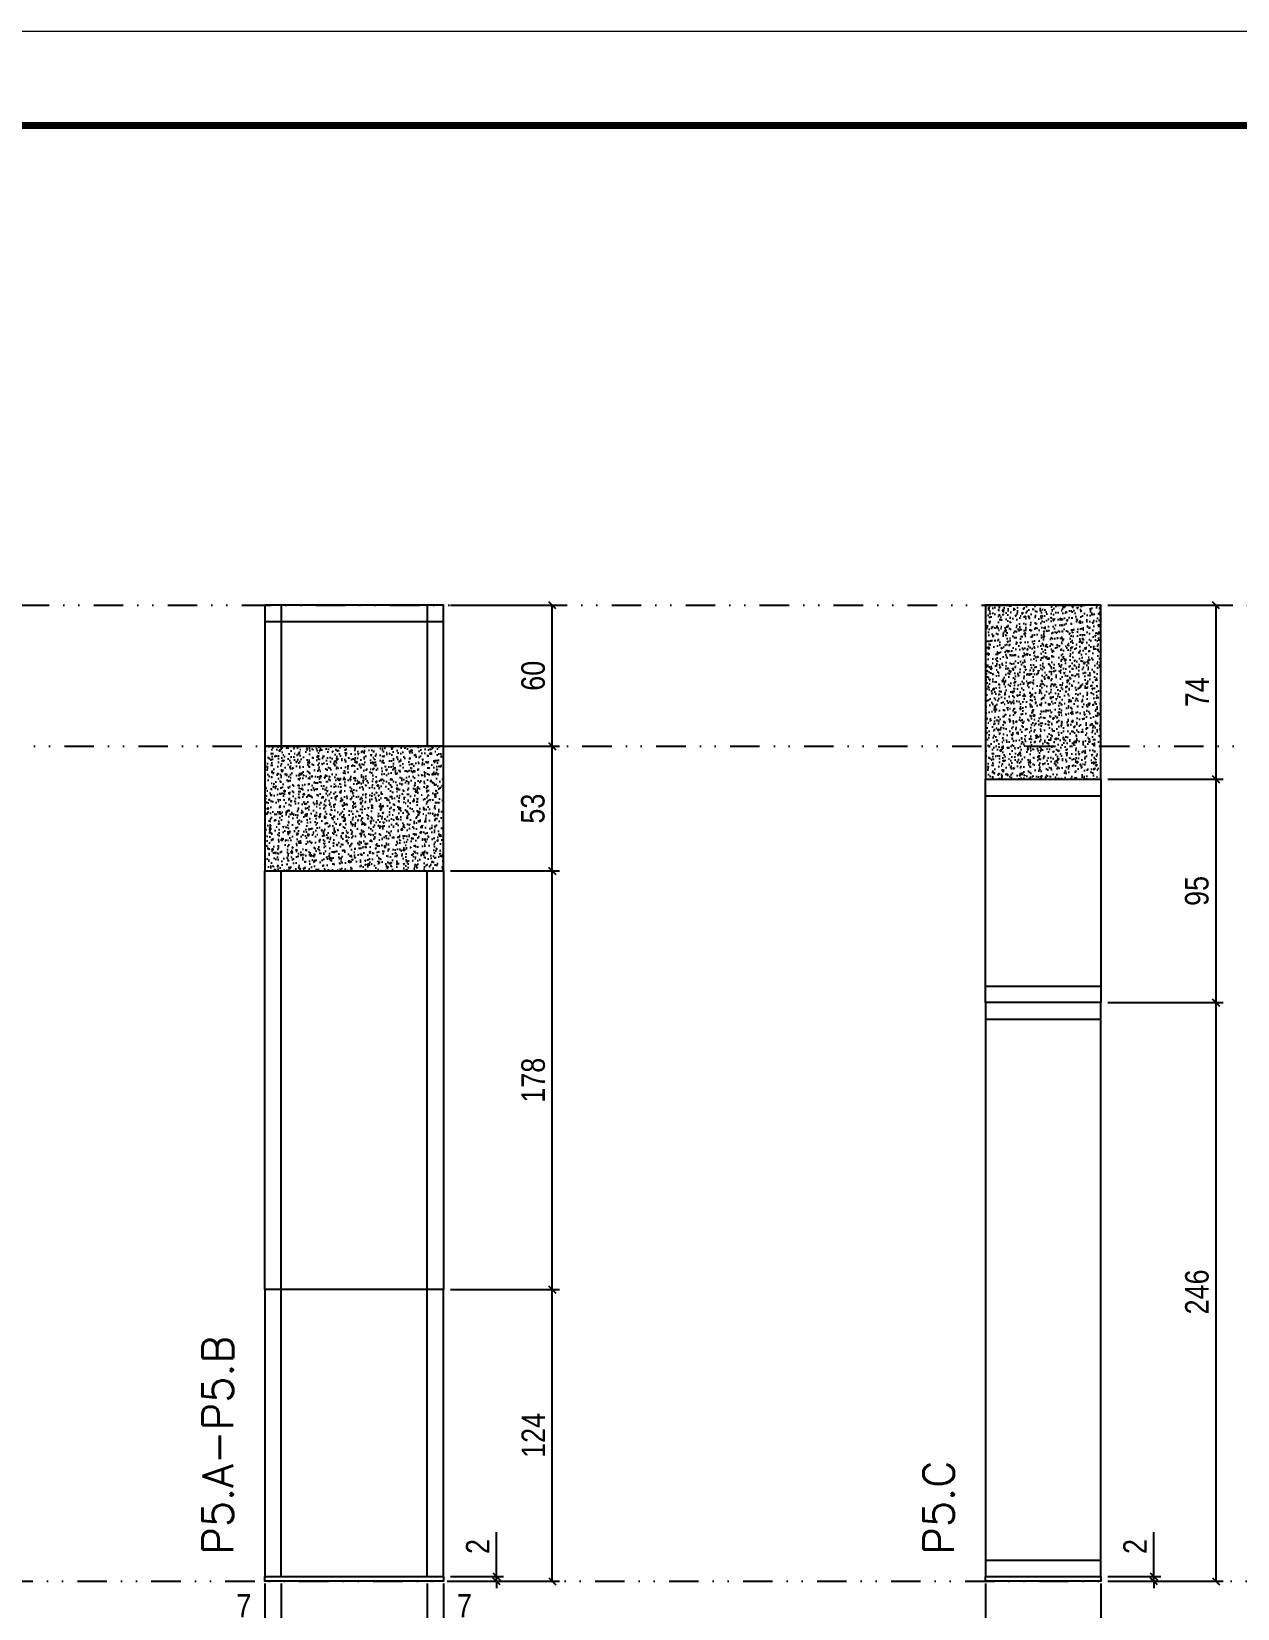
# Model space of a CAD drawing. Extents: x 13770 to 23315, y 867 to 16997.
# Drawn here: x 19631 to 20144, y 13881 to 14551 of the extents above; entities that cross this region are included whole.
import ezdxf

# ---------------------------------------------------------------- set-up
doc = ezdxf.new("R2010")
doc.units = 0
for name, pattern in [('DASHED', [0.75, 0.5, -0.25]), ('DIVIDE2', [0.625, 0.25, -0.125, 0, -0.125, 0, -0.125]), ('HIDDEN', [0.375, 0.25, -0.125])]:
    doc.linetypes.add(name, pattern=pattern)
for name, color, linetype in [('COTA', 241, 'Continuous'), ('Nível', 160, 'Continuous'), ('Painéis', 200, 'Continuous'), ('SARR_2.2x7', 40, 'Continuous'), ('Sarrafo de Pressão', 42, 'HIDDEN')]:
    doc.layers.add(name, color=color, linetype=linetype)
for name, color, linetype, lineweight in [('Folhas', 255, 'Continuous', 9), ('SARRAFO DE PRESSAO', 251, 'DASHED', 9), ('Texto Seção', 7, 'Continuous', 15)]:
    doc.layers.add(name, color=color, linetype=linetype, lineweight=lineweight)
doc.styles.add('COTA TECNICA', font='techl___.ttf', dxfattribs={"height": 10})
doc.styles.add('COTA TECNICA-50', font='techl___.ttf', dxfattribs={"height": 10})
doc.styles.add('REGUA-120', font='ROMANS.shx', dxfattribs={"height": 15})
doc.dimstyles.new('COTA PAINEL-50', dxfattribs={"dimtxt": 10, "dimasz": 3, "dimexe": 3, "dimexo": 3, "dimgap": 3, "dimtad": 1, "dimdec": 1, "dimzin": 12, "dimdsep": 46, "dimtxsty": 'COTA TECNICA-50', "dimblk1": 'OBLIQUE', "dimblk2": 'OBLIQUE', "dimsah": 1, "dimcen": 0.9, "dimclrd": 4, "dimclre": 4, "dimclrt": 240, "dimadec": 1, "dimazin": 3, "dimtfac": 1, "dimtdec": 1, "dimtmove": 0, "dimatfit": 3, "dimfxl": 1, "dimtolj": 1, "dimtzin": 12, "dimarcsym": 0})
doc.dimstyles.new('PAINEL', dxfattribs={"dimtxt": 10, "dimasz": 3, "dimexe": 3, "dimexo": 3, "dimgap": 3, "dimtad": 1, "dimdec": 1, "dimzin": 12, "dimdsep": 46, "dimtxsty": 'COTA TECNICA', "dimblk1": 'OBLIQUE', "dimblk2": 'OBLIQUE', "dimsah": 1, "dimcen": 0.9, "dimclrd": 4, "dimclre": 4, "dimclrt": 240, "dimadec": 1, "dimazin": 3, "dimtfac": 1, "dimtdec": 1, "dimtmove": 0, "dimatfit": 3, "dimfxl": 1, "dimtolj": 1, "dimtzin": 12, "dimarcsym": 0})

# ---------------------------------------------------------------- blocks, each defined once
blk = doc.blocks.new('9999999999')
at = {"layer": 'Folhas'}
blk.add_lwpolyline([(98138.98, 34190.21), (99623.98, 34190.21), (99623.98, 35240.21), (98138.98, 35240.21)], close=True, dxfattribs=at)
at = {"layer": 'Folhas', "color": 30, "const_width": 3}
blk.add_lwpolyline([(98213.98, 34230.21), (99583.98, 34230.21), (99583.98, 35200.21), (98213.98, 35200.21)], close=True, dxfattribs=at)
blk = doc.blocks.new('_Oblique')
at = {"color": 0, "linetype": 'ByBlock', "lineweight": -2}
blk.add_line((-0.5, -0.5), (0.5, 0.5), dxfattribs=at)
blk = doc.blocks.new('*D233')
at = {"layer": 'COTA', "color": 4, "lineweight": -2, "transparency": 16777216}
for p, q in [((19730.36, 13891.45), (19730.36, 13837.28)), ((19806.36, 13891.45), (19806.36, 13837.28)), ((19730.36, 13840.28), (19806.36, 13840.28))]:
    blk.add_line(p, q, dxfattribs=at)
at = {"layer": 'Defpoints', "color": 0, "transparency": 16777216}
for p in [(19730.36, 13894.45), (19806.36, 13894.45), (19806.36, 13840.28)]:
    blk.add_point(p, dxfattribs=at)
at = {"layer": 'COTA', "color": 4, "lineweight": -2, "transparency": 16777216, "xscale": 3, "yscale": 3, "zscale": 3, "rotation": 180}
blk.add_blockref('_Oblique', (19730.36, 13840.28), dxfattribs=at)
at = {"layer": 'COTA', "color": 4, "lineweight": -2, "transparency": 16777216, "xscale": 3, "yscale": 3, "zscale": 3}
blk.add_blockref('_Oblique', (19806.36, 13840.28), dxfattribs=at)
at = {"layer": 'COTA', "color": 240, "transparency": 16777216, "insert": (19768.36, 13848.38), "char_height": 10, "attachment_point": 5, "style": 'COTA TECNICA'}
blk.add_mtext('\\A1;76', dxfattribs=at)
blk = doc.blocks.new('*D234')
at = {"layer": 'COTA', "color": 4, "lineweight": -2, "transparency": 16777216}
for p, q in [((19809.36, 14016.45), (19855.6, 14016.45)), ((19852.6, 13892.45), (19852.6, 14016.45)), ((19809.36, 13892.45), (19855.6, 13892.45))]:
    blk.add_line(p, q, dxfattribs=at)
at = {"layer": 'Defpoints', "color": 0, "transparency": 16777216}
for p in [(19806.36, 14016.45), (19852.6, 14016.45), (19806.36, 13892.45)]:
    blk.add_point(p, dxfattribs=at)
at = {"layer": 'COTA', "color": 4, "lineweight": -2, "transparency": 16777216, "xscale": 3, "yscale": 3, "zscale": 3}
for p, rotation in [((19852.6, 14016.45), 90), ((19852.6, 13892.45), 270)]:
    blk.add_blockref('_Oblique', p, dxfattribs=dict(at, rotation=rotation))
at = {"layer": 'COTA', "color": 240, "transparency": 16777216, "insert": (19844.53, 13954.45), "char_height": 10, "attachment_point": 5, "rotation": 90, "style": 'COTA TECNICA-50'}
blk.add_mtext('\\A1;124', dxfattribs=at)
blk = doc.blocks.new('*D235')
at = {"layer": 'COTA', "color": 4, "lineweight": -2, "transparency": 16777216}
for p, q in [((19828.89, 13894.45), (19828.89, 13913.26)), ((19809.36, 13894.45), (19831.89, 13894.45)), ((19828.89, 13892.45), (19828.89, 13894.45)), ((19809.36, 13892.45), (19831.89, 13892.45)), ((19828.89, 13892.45), (19828.89, 13889.45))]:
    blk.add_line(p, q, dxfattribs=at)
at = {"layer": 'Defpoints', "color": 0, "transparency": 16777216}
for p in [(19806.36, 13894.45), (19806.36, 13892.45), (19828.89, 13892.45)]:
    blk.add_point(p, dxfattribs=at)
at = {"layer": 'COTA', "color": 4, "lineweight": -2, "transparency": 16777216, "xscale": 3, "yscale": 3, "zscale": 3}
for p, rotation in [((19828.89, 13894.45), 270), ((19828.89, 13892.45), 90)]:
    blk.add_blockref('_Oblique', p, dxfattribs=dict(at, rotation=rotation))
at = {"layer": 'COTA', "color": 240, "transparency": 16777216, "insert": (19820.89, 13907.2), "char_height": 10, "attachment_point": 5, "rotation": 90, "style": 'COTA TECNICA-50'}
blk.add_mtext('\\A1;2', dxfattribs=at)
blk = doc.blocks.new('*D244')
at = {"layer": 'COTA', "color": 4, "linetype": 'ByBlock', "lineweight": -2, "transparency": 16777216}
for p, q in [((19809.36, 14194.45), (19855.6, 14194.45)), ((19852.6, 14016.45), (19852.6, 14194.45)), ((19809.36, 14016.45), (19855.6, 14016.45))]:
    blk.add_line(p, q, dxfattribs=at)
at = {"layer": 'Defpoints', "color": 0, "linetype": 'ByBlock', "transparency": 16777216}
for p in [(19806.36, 14194.45), (19852.6, 14194.45), (19806.36, 14016.45)]:
    blk.add_point(p, dxfattribs=at)
at = {"layer": 'COTA', "color": 4, "linetype": 'ByBlock', "lineweight": -2, "transparency": 16777216, "xscale": 3, "yscale": 3, "zscale": 3}
for p, rotation in [((19852.6, 14194.45), 90), ((19852.6, 14016.45), 270)]:
    blk.add_blockref('_Oblique', p, dxfattribs=dict(at, rotation=rotation))
at = {"layer": 'COTA', "color": 240, "linetype": 'ByBlock', "transparency": 16777216, "insert": (19844.51, 14105.45), "char_height": 10, "attachment_point": 5, "rotation": 90, "style": 'COTA TECNICA'}
blk.add_mtext('\\A1;178', dxfattribs=at)
blk = doc.blocks.new('*D236')
at = {"layer": 'COTA', "color": 4, "lineweight": -2, "transparency": 16777216}
for p, q in [((19730.36, 13889.45), (19730.36, 13870.94)), ((19737.36, 13891.45), (19737.36, 13870.94)), ((19730.36, 13873.94), (19715.63, 13873.94)), ((19737.36, 13873.94), (19730.36, 13873.94))]:
    blk.add_line(p, q, dxfattribs=at)
at = {"layer": 'Defpoints', "color": 0, "transparency": 16777216}
for p in [(19737.36, 13894.45), (19730.36, 13892.45), (19730.36, 13873.94)]:
    blk.add_point(p, dxfattribs=at)
at = {"layer": 'COTA', "color": 4, "lineweight": -2, "transparency": 16777216, "xscale": 3, "yscale": 3, "zscale": 3, "rotation": 180}
blk.add_blockref('_Oblique', (19730.36, 13873.94), dxfattribs=at)
at = {"layer": 'COTA', "color": 4, "lineweight": -2, "transparency": 16777216, "xscale": 3, "yscale": 3, "zscale": 3}
blk.add_blockref('_Oblique', (19737.36, 13873.94), dxfattribs=at)
at = {"layer": 'COTA', "color": 240, "transparency": 16777216, "insert": (19721.5, 13882.02), "char_height": 10, "attachment_point": 5, "style": 'COTA TECNICA-50'}
blk.add_mtext('\\A1;7', dxfattribs=at)
blk = doc.blocks.new('*D237')
at = {"layer": 'COTA', "color": 4, "lineweight": -2, "transparency": 16777216}
for p, q in [((19799.36, 13891.45), (19799.36, 13870.94)), ((19806.36, 13889.45), (19806.36, 13870.94)), ((19799.36, 13873.94), (19806.36, 13873.94)), ((19806.36, 13873.94), (19821.09, 13873.94))]:
    blk.add_line(p, q, dxfattribs=at)
at = {"layer": 'Defpoints', "color": 0, "transparency": 16777216}
for p in [(19799.36, 13894.45), (19806.36, 13892.45), (19806.36, 13873.94)]:
    blk.add_point(p, dxfattribs=at)
at = {"layer": 'COTA', "color": 4, "lineweight": -2, "transparency": 16777216, "xscale": 3, "yscale": 3, "zscale": 3, "rotation": 180}
blk.add_blockref('_Oblique', (19799.36, 13873.94), dxfattribs=at)
at = {"layer": 'COTA', "color": 4, "lineweight": -2, "transparency": 16777216, "xscale": 3, "yscale": 3, "zscale": 3}
blk.add_blockref('_Oblique', (19806.36, 13873.94), dxfattribs=at)
at = {"layer": 'COTA', "color": 240, "transparency": 16777216, "insert": (19815.23, 13882.02), "char_height": 10, "attachment_point": 5, "style": 'COTA TECNICA-50'}
blk.add_mtext('\\A1;7', dxfattribs=at)
blk = doc.blocks.new('*D238')
at = {"layer": 'COTA', "color": 4, "lineweight": -2, "transparency": 16777216}
for p, q in [((19809.36, 14247.45), (19855.6, 14247.45)), ((19852.6, 14194.45), (19852.6, 14247.45)), ((19809.36, 14194.45), (19855.6, 14194.45))]:
    blk.add_line(p, q, dxfattribs=at)
at = {"layer": 'Defpoints', "color": 0, "transparency": 16777216}
for p in [(19806.36, 14247.45), (19852.6, 14247.45), (19806.36, 14194.45)]:
    blk.add_point(p, dxfattribs=at)
at = {"layer": 'COTA', "color": 4, "lineweight": -2, "transparency": 16777216, "xscale": 3, "yscale": 3, "zscale": 3}
for p, rotation in [((19852.6, 14247.45), 90), ((19852.6, 14194.45), 270)]:
    blk.add_blockref('_Oblique', p, dxfattribs=dict(at, rotation=rotation))
at = {"layer": 'COTA', "color": 240, "transparency": 16777216, "insert": (19844.38, 14220.95), "char_height": 10, "attachment_point": 5, "rotation": 90, "style": 'COTA TECNICA'}
blk.add_mtext('\\A1;53', dxfattribs=at)
blk = doc.blocks.new('*D239')
at = {"layer": 'COTA', "color": 4, "lineweight": -2, "transparency": 16777216}
for p, q in [((20036.81, 13891.45), (20036.81, 13837.28)), ((20085.81, 13891.45), (20085.81, 13837.28)), ((20036.81, 13840.28), (20085.81, 13840.28))]:
    blk.add_line(p, q, dxfattribs=at)
at = {"layer": 'Defpoints', "color": 0, "transparency": 16777216}
for p in [(20036.81, 13894.45), (20085.81, 13894.45), (20085.81, 13840.28)]:
    blk.add_point(p, dxfattribs=at)
at = {"layer": 'COTA', "color": 4, "lineweight": -2, "transparency": 16777216, "xscale": 3, "yscale": 3, "zscale": 3, "rotation": 180}
blk.add_blockref('_Oblique', (20036.81, 13840.28), dxfattribs=at)
at = {"layer": 'COTA', "color": 4, "lineweight": -2, "transparency": 16777216, "xscale": 3, "yscale": 3, "zscale": 3}
blk.add_blockref('_Oblique', (20085.81, 13840.28), dxfattribs=at)
at = {"layer": 'COTA', "color": 240, "transparency": 16777216, "insert": (20061.31, 13848.38), "char_height": 10, "attachment_point": 5, "style": 'COTA TECNICA'}
blk.add_mtext('\\A1;49', dxfattribs=at)
blk = doc.blocks.new('*D240')
at = {"layer": 'COTA', "color": 4, "lineweight": -2, "transparency": 16777216}
for p, q in [((20108.33, 13894.45), (20108.33, 13913.26)), ((20088.81, 13894.45), (20111.33, 13894.45)), ((20108.33, 13892.45), (20108.33, 13894.45)), ((20088.81, 13892.45), (20111.33, 13892.45)), ((20108.33, 13892.45), (20108.33, 13889.45))]:
    blk.add_line(p, q, dxfattribs=at)
at = {"layer": 'Defpoints', "color": 0, "transparency": 16777216}
for p in [(20085.81, 13894.45), (20085.81, 13892.45), (20108.33, 13892.45)]:
    blk.add_point(p, dxfattribs=at)
at = {"layer": 'COTA', "color": 4, "lineweight": -2, "transparency": 16777216, "xscale": 3, "yscale": 3, "zscale": 3}
for p, rotation in [((20108.33, 13894.45), 270), ((20108.33, 13892.45), 90)]:
    blk.add_blockref('_Oblique', p, dxfattribs=dict(at, rotation=rotation))
at = {"layer": 'COTA', "color": 240, "transparency": 16777216, "insert": (20100.33, 13907.2), "char_height": 10, "attachment_point": 5, "rotation": 90, "style": 'COTA TECNICA-50'}
blk.add_mtext('\\A1;2', dxfattribs=at)
blk = doc.blocks.new('*D241')
at = {"layer": 'COTA', "color": 4, "lineweight": -2, "transparency": 16777216}
for p, q in [((20088.81, 14307.45), (20137.79, 14307.45)), ((20134.79, 14233.45), (20134.79, 14307.45)), ((20088.81, 14233.45), (20137.79, 14233.45))]:
    blk.add_line(p, q, dxfattribs=at)
at = {"layer": 'Defpoints', "color": 0, "transparency": 16777216}
for p in [(20085.81, 14307.45), (20134.79, 14307.45), (20085.81, 14233.45)]:
    blk.add_point(p, dxfattribs=at)
at = {"layer": 'COTA', "color": 4, "lineweight": -2, "transparency": 16777216, "xscale": 3, "yscale": 3, "zscale": 3}
for p, rotation in [((20134.79, 14307.45), 90), ((20134.79, 14233.45), 270)]:
    blk.add_blockref('_Oblique', p, dxfattribs=dict(at, rotation=rotation))
at = {"layer": 'COTA', "color": 240, "transparency": 16777216, "insert": (20126.72, 14270.45), "char_height": 10, "attachment_point": 5, "rotation": 90, "style": 'COTA TECNICA'}
blk.add_mtext('\\A1;74', dxfattribs=at)
blk = doc.blocks.new('*D245')
at = {"layer": 'COTA', "color": 4, "lineweight": -2, "transparency": 16777216}
for p, q in [((20088.81, 14233.45), (20137.79, 14233.45)), ((20134.79, 14138.45), (20134.79, 14233.45)), ((20088.81, 14138.45), (20137.79, 14138.45))]:
    blk.add_line(p, q, dxfattribs=at)
at = {"layer": 'Defpoints', "color": 0, "transparency": 16777216}
for p in [(20085.81, 14233.45), (20134.79, 14233.45), (20085.81, 14138.45)]:
    blk.add_point(p, dxfattribs=at)
at = {"layer": 'COTA', "color": 4, "lineweight": -2, "transparency": 16777216, "xscale": 3, "yscale": 3, "zscale": 3}
for p, rotation in [((20134.79, 14233.45), 90), ((20134.79, 14138.45), 270)]:
    blk.add_blockref('_Oblique', p, dxfattribs=dict(at, rotation=rotation))
at = {"layer": 'COTA', "color": 240, "transparency": 16777216, "insert": (20126.65, 14185.95), "char_height": 10, "attachment_point": 5, "rotation": 90, "style": 'COTA TECNICA'}
blk.add_mtext('\\A1;95', dxfattribs=at)
blk = doc.blocks.new('*D246')
at = {"layer": 'COTA', "color": 4, "lineweight": -2, "transparency": 16777216}
for p, q in [((20088.81, 14138.45), (20137.79, 14138.45)), ((20134.79, 13892.45), (20134.79, 14138.45)), ((20088.81, 13892.45), (20137.79, 13892.45))]:
    blk.add_line(p, q, dxfattribs=at)
at = {"layer": 'Defpoints', "color": 0, "transparency": 16777216}
for p in [(20085.81, 14138.45), (20134.79, 14138.45), (20085.81, 13892.45)]:
    blk.add_point(p, dxfattribs=at)
at = {"layer": 'COTA', "color": 4, "lineweight": -2, "transparency": 16777216, "xscale": 3, "yscale": 3, "zscale": 3}
for p, rotation in [((20134.79, 14138.45), 90), ((20134.79, 13892.45), 270)]:
    blk.add_blockref('_Oblique', p, dxfattribs=dict(at, rotation=rotation))
at = {"layer": 'COTA', "color": 240, "transparency": 16777216, "insert": (20126.69, 14015.45), "char_height": 10, "attachment_point": 5, "rotation": 90, "style": 'COTA TECNICA'}
blk.add_mtext('\\A1;246', dxfattribs=at)
blk = doc.blocks.new('*D247')
at = {"layer": 'COTA', "color": 4, "lineweight": -2, "transparency": 16777216}
for p, q in [((19809.36, 14307.45), (19855.6, 14307.45)), ((19852.6, 14247.45), (19852.6, 14307.45)), ((19809.36, 14247.45), (19855.6, 14247.45))]:
    blk.add_line(p, q, dxfattribs=at)
at = {"layer": 'Defpoints', "color": 0, "transparency": 16777216}
for p in [(19806.36, 14307.45), (19852.6, 14307.45), (19806.36, 14247.45)]:
    blk.add_point(p, dxfattribs=at)
at = {"layer": 'COTA', "color": 4, "lineweight": -2, "transparency": 16777216, "xscale": 3, "yscale": 3, "zscale": 3}
for p, rotation in [((19852.6, 14307.45), 90), ((19852.6, 14247.45), 270)]:
    blk.add_blockref('_Oblique', p, dxfattribs=dict(at, rotation=rotation))
at = {"layer": 'COTA', "color": 240, "transparency": 16777216, "insert": (19844.5, 14277.45), "char_height": 10, "attachment_point": 5, "rotation": 90, "style": 'COTA TECNICA'}
blk.add_mtext('\\A1;60', dxfattribs=at)

msp = doc.modelspace()

# ---------------------------------------------------------------- hatches: boundary and pattern name
at = {"layer": 'COTA'}
h = msp.add_hatch(dxfattribs=at)
h.set_pattern_fill('AR-CONC', color=256, scale=0.03)
h.set_pattern_definition([(50, (583.7044, -1148.575), (5.4655401, -0.4781726), [0.5715, -6.2865]), (355, (583.7044, -1148.575), (-1.0573026, 5.7317054), [0.4572, -5.0292175]), (100.451445, (584.16, -1148.615), (4.4082374, 5.2535326), [0.4857003, -5.3427073]), (46.1842, (583.7044, -1147.051), (8.1323712, -1.2612698), [0.85725, -9.42975]), (96.635558, (584.382, -1147.156), (7.122124, 7.4227837), [0.7285507, -8.0140682]), (351.18415, (583.7044, -1147.051), (7.122124, 7.4227837), [0.685799, -7.543792]), (21, (584.4664, -1147.432), (4.5484317, -3.06795595), [0.5715, -6.2865]), (326, (584.4664, -1147.432), (1.8540609, 5.525639), [0.4572, -5.0292]), (71.451445, (584.8455, -1147.688), (6.4024926, 2.4576831), [0.4857003, -5.3426981]), (37.5, (583.7044, -1148.5751), (0.0926581, 2.53665117), [0, -4.96824, 0, -5.1054, 0, -5.04825]), (7.5, (583.7044, -1148.575), (2.00458988, 3.00541724), [0, -2.91084, 0, -4.85394, 0, -1.92405]), (327.5, (582.0052, -1148.5751), (4.06771786, -0.17186232), [0, -1.905, 0, -5.9436, 0, -7.8867]), (317.5, (581.2432, -1148.575), (4.44387544, 0.76279473), [0, -2.4765, 0, -3.94716, 0, -5.6007])])
h.paths.add_polyline_path([(20085.81, 14233.45), (20085.81, 14307.45), (20036.81, 14307.45), (20036.81, 14233.45)])
h = msp.add_hatch(dxfattribs=at)
h.set_pattern_fill('AR-CONC', color=256, scale=0.03)
h.set_pattern_definition([(50, (277.2587, -1148.575), (5.4655401, -0.4781726), [0.5715, -6.2865]), (355, (277.259, -1148.575), (-1.0573026, 5.7317054), [0.4572, -5.0292175]), (100.451445, (277.714, -1148.615), (4.4082374, 5.2535326), [0.4857003, -5.3427073]), (46.1842, (277.259, -1147.051), (8.1323712, -1.2612698), [0.85725, -9.42975]), (96.635558, (277.9364, -1147.156), (7.122124, 7.4227837), [0.7285507, -8.0140682]), (351.18415, (277.259, -1147.051), (7.122124, 7.4227837), [0.685799, -7.543792]), (21, (278.0207, -1147.432), (4.5484317, -3.06795595), [0.5715, -6.2865]), (326, (278.021, -1147.432), (1.8540609, 5.525639), [0.4572, -5.0292]), (71.451445, (278.4, -1147.688), (6.4024926, 2.4576831), [0.4857003, -5.3426981]), (37.5, (277.2587, -1148.5751), (0.0926581, 2.53665117), [0, -4.96824, 0, -5.1054, 0, -5.04825]), (7.5, (277.2587, -1148.575), (2.00458988, 3.00541724), [0, -2.91084, 0, -4.85394, 0, -1.92405]), (327.5, (275.5595, -1148.5751), (4.06771786, -0.17186232), [0, -1.905, 0, -5.9436, 0, -7.8867]), (317.5, (274.7975, -1148.575), (4.44387544, 0.76279473), [0, -2.4765, 0, -3.94716, 0, -5.6007])])
h.paths.add_polyline_path([(19806.36, 14194.45), (19806.36, 14247.45), (19730.36, 14247.45), (19730.36, 14194.45)])

# ---------------------------------------------------------------- linework, layer by layer
for points in [[(20036.81, 14233.45), (20085.81, 14233.45), (20085.81, 14307.45), (20036.81, 14307.45)], [(19730.36, 14194.45), (19806.36, 14194.45), (19806.36, 14247.45), (19730.36, 14247.45)]]:
    msp.add_lwpolyline(points, close=True, dxfattribs=at)
at = {"layer": 'Nível', "color": 4, "linetype": 'DIVIDE2', "ltscale": 50}
for p, q in [((19154.5, 14307.45), (21112.79, 14307.45)), ((17569.5, 14247.45), (21112.79, 14247.45)), ((13769.54, 13892.45), (21112.79, 13892.45))]:
    msp.add_line(p, q, dxfattribs=at)
at = {"layer": 'Painéis'}
for points in [[(19730.36, 14247.45), (19806.36, 14247.45), (19806.36, 14307.45), (19730.36, 14307.45)], [(20036.81, 14233.45), (20085.81, 14233.45), (20085.81, 14138.45), (20036.81, 14138.45)], [(19730.36, 14194.45), (19806.36, 14194.45), (19806.36, 14016.45), (19730.36, 14016.45)], [(20036.81, 13894.45), (20085.81, 13894.45), (20085.81, 14138.45), (20036.81, 14138.45)], [(19730.36, 13894.45), (19806.36, 13894.45), (19806.36, 14016.45), (19730.36, 14016.45)], [(19730.36, 13894.45), (19806.36, 13894.45), (19806.36, 13892.45), (19730.36, 13892.45)], [(20036.81, 13894.45), (20085.81, 13894.45), (20085.81, 13892.45), (20036.81, 13892.45)]]:
    msp.add_lwpolyline(points, close=True, dxfattribs=at)
at = {"layer": 'SARR_2.2x7', "linetype": 'ByBlock'}
for p, q in [((19730.36, 14300.45), (19806.36, 14300.45)), ((20036.81, 14226.45), (20085.81, 14226.45)), ((20036.81, 14145.45), (20085.81, 14145.45)), ((20036.81, 14131.45), (20085.81, 14131.45)), ((20036.81, 13901.45), (20085.81, 13901.45))]:
    msp.add_line(p, q, dxfattribs=at)
at = {"layer": 'Sarrafo de Pressão'}
for p, q in [((19737.36, 14307.45), (19737.36, 14247.45)), ((19799.36, 14307.45), (19799.36, 14247.45)), ((19737.36, 14016.45), (19737.36, 14194.45)), ((19799.36, 14016.45), (19799.36, 14194.45)), ((19737.36, 13894.45), (19737.36, 14016.45)), ((19799.36, 13894.45), (19799.36, 14016.45))]:
    msp.add_line(p, q, dxfattribs=at)

# ---------------------------------------------------------------- block references
at = {"layer": 'SARRAFO DE PRESSAO', "color": 6, "linetype": 'ByBlock'}
msp.add_blockref('9999999999', (-78984.48, -20688.84), dxfattribs=at)

# ---------------------------------------------------------------- texts
at = {"layer": 'Texto Seção', "char_height": 13, "width": 285.3299, "attachment_point": 7, "rotation": 90, "style": 'REGUA-120'}
for s, insert in [('P5.A-P5.B', (19716.89, 13903.7)), ('P5.C', (20023.34, 13903.7))]:
    msp.add_mtext(s, dxfattribs=dict(at, insert=insert))

# ---------------------------------------------------------------- dimensions: what is measured, and where the dimension line sits
at = {"layer": 'COTA'}
for base, p1, p2, angle, dimstyle, picture, middle in [((19852.6, 14307.45), (19806.36, 14247.45), (19806.36, 14307.45), 90, 'PAINEL', '*D247', (19844.5, 14277.45)), ((20134.79, 14307.45), (20085.81, 14233.45), (20085.81, 14307.45), 90, 'PAINEL', '*D241', (20126.72, 14270.45)), ((19852.6, 14247.45), (19806.36, 14194.45), (19806.36, 14247.45), 90, 'PAINEL', '*D238', (19844.38, 14220.95)), ((20134.79, 14138.45), (20085.81, 13892.45), (20085.81, 14138.45), 90, 'PAINEL', '*D246', (20126.69, 14015.45)), ((19852.6, 14016.45), (19806.36, 13892.45), (19806.36, 14016.45), 90, 'COTA PAINEL-50', '*D234', (19844.53, 13954.45)), ((19730.36, 13873.94), (19737.36, 13894.45), (19730.36, 13892.45), 180, 'COTA PAINEL-50', '*D236', (19721.5, 13882.02))]:
    dim = msp.add_linear_dim(base=base, p1=p1, p2=p2, angle=angle, dimstyle=dimstyle, dxfattribs=at)
    dim.commit()
    dim.dimension.update_dxf_attribs({"geometry": picture, "text_midpoint": middle})
dim = msp.add_linear_dim(base=(20134.79, 14233.45), p1=(20085.81, 14138.45), p2=(20085.81, 14233.45), angle=90, dimstyle='PAINEL', override={"dimtmove": 1}, dxfattribs=at)
dim.commit()
dim.dimension.update_dxf_attribs({"geometry": '*D245', "text_midpoint": (20126.65, 14185.95)})
at = {"layer": 'COTA', "linetype": 'ByBlock'}
dim = msp.add_linear_dim(base=(19852.6, 14194.45), p1=(19806.36, 14016.45), p2=(19806.36, 14194.45), angle=90, dimstyle='PAINEL', dxfattribs=at)
dim.commit()
dim.dimension.update_dxf_attribs({"geometry": '*D244', "text_midpoint": (19844.51, 14105.45)})
at = {"layer": 'COTA'}
for base, p1, p2, picture, middle in [((19828.89, 13892.45), (19806.36, 13894.45), (19806.36, 13892.45), '*D235', (19828.89, 13907.2)), ((20108.33, 13892.45), (20085.81, 13894.45), (20085.81, 13892.45), '*D240', (20108.33, 13907.2))]:
    dim = msp.add_linear_dim(base=base, p1=p1, p2=p2, angle=90, dimstyle='COTA PAINEL-50', dxfattribs=at)
    dim.commit()
    dim.dimension.update_dxf_attribs({"geometry": picture, "text_midpoint": middle, "dimtype": 160})
for base, p1, p2, picture, middle in [((19806.36, 13840.28), (19730.36, 13894.45), (19806.36, 13894.45), '*D233', (19768.36, 13848.38)), ((20085.81, 13840.28), (20036.81, 13894.45), (20085.81, 13894.45), '*D239', (20061.31, 13848.38))]:
    dim = msp.add_linear_dim(base=base, p1=p1, p2=p2, dimstyle='PAINEL', override={"dimarcsym": 2}, dxfattribs=at)
    dim.commit()
    dim.dimension.update_dxf_attribs({"geometry": picture, "text_midpoint": middle})
dim = msp.add_linear_dim(base=(19806.36, 13873.94), p1=(19799.36, 13894.45), p2=(19806.36, 13892.45), dimstyle='COTA PAINEL-50', dxfattribs=at)
dim.commit()
dim.dimension.update_dxf_attribs({"geometry": '*D237', "text_midpoint": (19815.23, 13882.02)})

doc.saveas('drawing.dxf')
